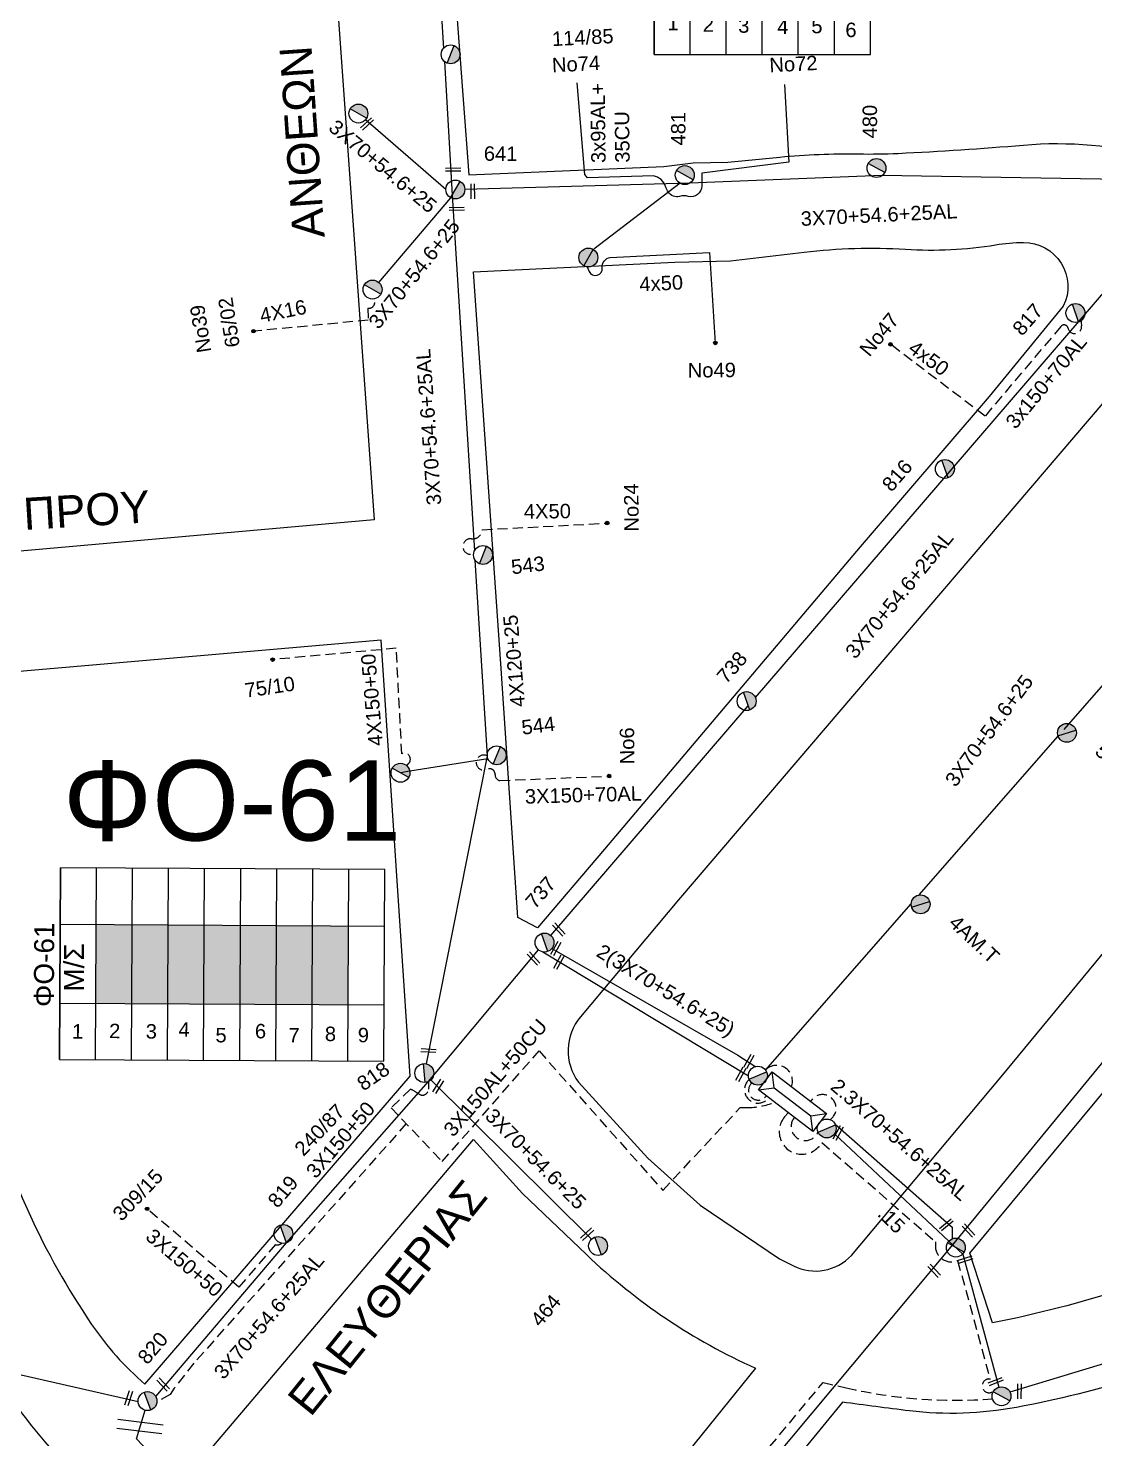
# Model space of a CAD drawing. Header units: millimetres. Extents: x 918 to 3138, y 719 to 1759.
# Drawn here: x 1247.6 to 1380.7, y 895.1 to 1071.1 of the extents above; entities that cross this region are included whole.
import ezdxf
from ezdxf.enums import TextEntityAlignment as Align

# ---------------------------------------------------------------- set-up
doc = ezdxf.new("R2010")
doc.units = ezdxf.units.MM
doc.header["$LTSCALE"] = 0.5
doc.linetypes.add('ACAD_ISO04W100', pattern=[30, 24, -3, 0, -3])
doc.linetypes.add('DASHED', pattern=[19.05, 12.7, -6.35])
for name, color, linetype in [('Άγνωστα', 7, 'Continuous'), ('Ασφαλειοκιβώτια Χ.Τ 6 αναχωρήσεων', 7, 'Continuous'), ('Ασφαλειοκιβώτια Χ.Τ 9 αναχωρήσεων', 7, 'Continuous'), ('Εναέρια παροχή ΧΤ 4x16', 7, 'SYN_LINE'), ('Επιγραφές - Σχήματα', 7, 'Continuous'), ('Καλώδια ΧΤ   3x150+50AL', 7, 'DASHED'), ('Καλώδια ΧΤ   3x150+50CU', 7, 'DASHED'), ('Καλώδια ΧΤ   3x150+70AL', 7, 'DASHED'), ('Καλώδια ΧΤ   3x150AL+50CU', 7, 'DASHED'), ('Καλώδια ΧΤ   3x48+38+16.5', 7, 'DASHED'), ('Μηχανική τομή', 7, 'Continuous'), ('Στύλος Ξύλινος', 7, 'Continuous'), ('Στύλος Ξύλινος @ 1', 7, 'Continuous'), ('Στύλος ΦΜ', 7, 'Continuous'), ('Στύλος ΦΜ @ 1', 7, 'Continuous'), ('Συνδέσεις', 7, 'Continuous'), ('Συνεστραμμένα ΧΤ   3x70+54.6+25 AL', 7, 'SYN_LINE'), ('Τομή', 7, 'Continuous'), ('Υποσταθμός εναέριος 2 στύλων', 7, 'Continuous'), ('Υποσταθμός πόλεως', 7, 'Continuous'), ('Υπόβαθρο ΔΕΗ', 7, 'Continuous'), ('Υπόγεια καλώδια Παροχών ΧΤ   .15', 7, 'DASHED')]:
    doc.layers.add(name, color=color, linetype=linetype)
doc.styles.add('arial', font='ARIAL.TTF')
doc.styles.get("Standard").update_dxf_attribs({"font": 'ARIAL.TTF'})
doc.linetypes.add('SYN_LINE', pattern='A,0.5,-0.0001,["/\\/\\/\\/",Standard,S=0.1,R=0,X=0,Y=-0.05],-0.25', length=0.7501)

# ---------------------------------------------------------------- blocks, each defined once
blk = doc.blocks.new('ΑΣΦΑΛΕΙΟΚΙΒΩΤΙΟ ΥΠΟΣΤΑΘΜΟΥ 6 ΑΝΑΧΩΡΗΣΕΩΝ')
at = {"layer": 'Ασφαλειοκιβώτια Χ.Τ 6 αναχωρήσεων', "ltscale": 40}
for p, q in [((-23.91, 27), (23.91, 27)), ((-9.83, 27), (-9.83, -27)), ((9.83, 27), (9.83, -27)), ((-23.91, 18), (23.91, 18)), ((-23.91, 9), (23.91, 9)), ((-23.91, 0), (23.91, 0)), ((-23.91, -9), (23.91, -9)), ((-23.91, -18), (23.91, -18))]:
    blk.add_line(p, q, dxfattribs=at)
at = {"layer": 'Ασφαλειοκιβώτια Χ.Τ 6 αναχωρήσεων'}
blk.add_lwpolyline([(-23.91, -27), (23.91, -27), (23.91, 27), (-23.91, 27)], close=True, dxfattribs=at)
for s, p in [('1', (-17.82, 23.69)), ('2', (-18.21, 14.84)), ('3', (-18.45, 6.01)), ('4', (-18.73, -3.72)), ('5', (-18.57, -12.24)), ('6', (-19.53, -20.74))]:
    blk.add_text(s, height=3.6, rotation=270, dxfattribs=at).set_placement(p)
at = {"layer": 'Ασφαλειοκιβώτια Χ.Τ 6 αναχωρήσεων', "ltscale": 40}
for tag, height, p in [('ΟΝΟΜΑ', 5, (-0.27, 31.68)), ('ΚΕΙΜΕΝΟ 1', 2, (16.95, 22.41)), ('ΚΕΙΜΕΝΟ 2', 2, (16.95, 13.71)), ('ΚΕΙΜΕΝΟ 3', 2, (16.95, 4.31)), ('ΚΕΙΜΕΝΟ 4', 2, (16.95, -4.67)), ('ΚΕΙΜΕΝΟ 5', 2, (16.95, -13.51)), ('ΚΕΙΜΕΝΟ 6', 2, (16.95, -22.43)), ('ΣΧ', 2, (-0.21, -29.21))]:
    blk.add_attdef(tag, text='', height=height, dxfattribs=at).set_placement(p, align=Align.MIDDLE_CENTER)
blk = doc.blocks.new('ΑΣΦΑΛΕΙΟΚΙΒΩΤΙΟ ΥΠΟΣΤΑΘΜΟΥ 9 ΑΝΑΧΩΡΗΣΕΩΝ')
at = {"layer": 'Ασφαλειοκιβώτια Χ.Τ 9 αναχωρήσεων', "ltscale": 40}
for p, q in [((-23.8, 40.36), (24.02, 40.36)), ((-9.72, 40.36), (-9.72, -40.64)), ((9.94, 40.36), (9.94, -40.64)), ((-23.8, 31.36), (24.02, 31.36)), ((-23.8, 22.36), (24.02, 22.36)), ((-23.8, 13.36), (24.02, 13.36)), ((-23.8, 4.36), (24.02, 4.36)), ((-23.8, -4.64), (24.02, -4.64)), ((-23.8, -13.64), (24.02, -13.64)), ((-23.8, -22.64), (24.02, -22.64)), ((-23.8, -31.64), (24.02, -31.64))]:
    blk.add_line(p, q, dxfattribs=at)
at = {"layer": 'Ασφαλειοκιβώτια Χ.Τ 9 αναχωρήσεων'}
blk.add_lwpolyline([(-23.8, -40.64), (24.02, -40.64), (24.02, 40.36), (-23.8, 40.36)], close=True, dxfattribs=at)
for s, p in [('1', (-18.54, 37.25)), ('2', (-18.39, 27.98)), ('3', (-18.45, 18.85)), ('4', (-17.96, 10.67)), ('5', (-19.3, 1.44)), ('6', (-18.25, -8.4)), ('7', (-19.23, -16.79)), ('8', (-18.84, -25.86)), ('9', (-19.09, -34.08))]:
    blk.add_text(s, height=3.6, rotation=270, dxfattribs=at).set_placement(p)
at = {"layer": 'Ασφαλειοκιβώτια Χ.Τ 9 αναχωρήσεων', "ltscale": 40}
for tag, height, p in [('ΟΝΟΜΑ', 5, (-0.16, 44.31)), ('ΚΕΙΜΕΝΟ 1', 2, (17.06, 35.59)), ('ΚΕΙΜΕΝΟ 2', 2, (17.06, 26.88)), ('ΚΕΙΜΕΝΟ 3', 2, (17.06, 17.69)), ('ΚΕΙΜΕΝΟ 4', 2, (17.06, 8.71)), ('ΚΕΙΜΕΝΟ 5', 2, (17.06, -0.13)), ('ΚΕΙΜΕΝΟ 6', 2, (17.06, -9.05)), ('ΚΕΙΜΕΝΟ 7', 2, (17.06, -18.13)), ('ΚΕΙΜΕΝΟ 8', 2, (17.06, -26.85)), ('ΚΕΙΜΕΝΟ 9', 2, (17.06, -35.99)), ('ΣΧ', 2, (-0.1, -42.64))]:
    blk.add_attdef(tag, text='', height=height, dxfattribs=at).set_placement(p, align=Align.MIDDLE_CENTER)
blk = doc.blocks.new('ΜΗΧΑΝΙΚΗ ΤΟΜΗ')
at = {"layer": 'Μηχανική τομή', "ltscale": 40}
for p, q in [((-1.89, 0.78), (1.89, 0.78)), ((1.89, 0), (-1.89, 0))]:
    blk.add_line(p, q, dxfattribs=at)
blk = doc.blocks.new('ΥΠΑΡΧΩΝ ΤΣΙΜΕΝΤΕΝΙΟΣ ΣΤΥΛΟΣ')
at = {"layer": 'Στύλος ΦΜ'}
blk.add_hatch(color=7, dxfattribs=at).paths.add_polyline_path([(-1.29, -2.28, 0.574793), (2.62, 0, 0.268822), (1.3, 2.27)])
at = {"layer": 'Στύλος ΦΜ', "color": 7}
blk.add_line((-1.29, -2.28), (1.3, 2.27), dxfattribs=at)
blk.add_circle((0, 0), 2.62, dxfattribs=at)
at = {"layer": 'Στύλος ΦΜ', "flags": 4}
for tag, p in [('ΑΡΙΘΜΟΣ', (-4.68, 8.05)), ('ΤΥΠΟΣ', (-4.91, 3.03))]:
    blk.add_attdef(tag, p, '', height=4, dxfattribs=at)
blk = doc.blocks.new('ΥΠΟΣΤΑΘΜΟΣ ΕΝΑΕΡΙΟΣ ΕΠΙ 2 ΣΤΥΛΩΝ')
at = {"layer": 'Υποσταθμός εναέριος 2 στύλων', "linetype": 'Continuous'}
for points in [[(-11.97, -2.11, 0.574793), (-8.45, -0.07, 0.268822), (-9.64, 1.98)], [(9.68, -2.15, 0.574793), (13.19, -0.1, 0.268822), (12.01, 1.95)]]:
    blk.add_hatch(color=256, dxfattribs=at).paths.add_polyline_path(points)
for p, q in [((-11.97, -2.11), (-9.64, 1.98)), ((9.68, -2.15), (12.01, 1.95))]:
    blk.add_line(p, q, dxfattribs=at)
for centre in [(-10.81, -0.07), (10.84, -0.1)]:
    blk.add_circle(centre, 2.36, dxfattribs=at)
at = {"layer": 'Υποσταθμός πόλεως', "linetype": 'Continuous', "ltscale": 40}
blk.add_lwpolyline([(-8.57, 2.82), (8.57, 2.82), (8.57, -2.82), (-8.57, -2.82)], close=True, dxfattribs=at)
for points in [[(-5.75, 0), (-8.57, 2.82)], [(-8.57, -2.82), (-5.75, 0)], [(-5.75, 0), (5.75, 0)], [(5.75, 0), (8.57, 2.82)], [(8.57, -2.82), (5.75, 0)]]:
    blk.add_lwpolyline(points, dxfattribs=at)
at = {"layer": 'Υποσταθμός εναέριος 2 στύλων', "ltscale": 40, "flags": 1}
for tag, p in [('ΜΕΤΑΣΧΗΜΑΤΙΣΜΟΣ', (14.09, 2.51)), ('ΙΣΧΥΣ', (14.07, -0.28)), ('ΑΡΙΘΜΟΣ', (14.19, -3))]:
    blk.add_attdef(tag, p, '', height=1.8, dxfattribs=at)
blk = doc.blocks.new('ΥΠΑΡΧΩΝ ΞΥΛΙΝΟΣ ΣΤΥΛΟΣ')
at = {"layer": 'Στύλος Ξύλινος'}
h = blk.add_hatch(color=7, dxfattribs=at)
h.paths.add_polyline_path([(-2.62, 0, 0.270008), (-1.29, -2.28), (1.3, 2.27, 0.576266)])
h.paths.add_polyline_path([(-1.29, -2.28, 0.574793), (2.62, 0, 0.268822), (1.3, 2.27)])
at = {"layer": 'Στύλος Ξύλινος', "color": 7}
blk.add_line((-1.29, -2.28), (1.3, 2.27), dxfattribs=at)
blk.add_circle((0, 0), 2.62, dxfattribs=at)
at = {"layer": 'Στύλος Ξύλινος', "flags": 4}
for tag, p in [('ΑΡΙΘΜΟΣ', (-4.91, 8.6)), ('ΤΥΠΟΣ', (-4.85, 3.39))]:
    blk.add_attdef(tag, p, '', height=4, dxfattribs=at)
blk = doc.blocks.new('ΤΟΜΗ')
at = {"layer": 'Τομή', "ltscale": 40}
for p, q in [((-5.68, 0), (5.68, 0)), ((5.68, -2.33), (-5.68, -2.33))]:
    blk.add_line(p, q, dxfattribs=at)
blk = doc.blocks.new('_ΣΥΝΔΕΣΗ')
at = {"layer": 'Συνδέσεις', "linetype": 'SYN_LINE', "ltscale": 40}
blk.add_hatch(color=256, dxfattribs=at).paths.add_polyline_path([(0.5, -0.01, 1), (-0.5, -0.01, 1)])
at = {"layer": 'Συνδέσεις'}
blk.add_circle((0, -0.01), 0.5, dxfattribs=at)

msp = doc.modelspace()

# ---------------------------------------------------------------- hatches: boundary and pattern name
at = {"layer": 'Ασφαλειοκιβώτια Χ.Τ 9 αναχωρήσεων', "ltscale": 40}
for color, points in [(133, [(1256.05, 959.28), (1256, 949.45), (1260.5, 949.43), (1260.55, 959.26)]), (2, [(1260.55, 959.26), (1260.5, 949.43), (1265, 949.4), (1265.05, 959.23)]), (5, [(1265.05, 959.23), (1265, 949.4), (1269.5, 949.38), (1269.55, 959.21)]), (30, [(1269.55, 959.21), (1269.5, 949.38), (1274, 949.36), (1274.05, 959.18)]), (1, [(1274.05, 959.18), (1274, 949.36), (1278.5, 949.33), (1278.55, 959.16)]), (62, [(1278.55, 959.16), (1278.5, 949.33), (1283, 949.31), (1283.05, 959.14)]), (85, [(1283.05, 959.14), (1283, 949.31), (1287.5, 949.29), (1287.55, 959.11)])]:
    msp.add_hatch(color=color, dxfattribs=at).paths.add_polyline_path(points)

# ---------------------------------------------------------------- linework, layer by layer
at = {"layer": 'Άγνωστα', "color": 2, "ltscale": 40}
for points in [[(1341.96, 1064.06), (1342.48, 1054.38), (1331.62, 1053.02), (1331.62, 1051.41, -0.490807), (1329.94, 1050.11, 0.127824), (1328.86, 1050.11, -0.31706), (1327.47, 1050.63, -0.067152), (1327.12, 1051.34, 0.263106), (1325.62, 1052.67), (1317.37, 1052.43), (1317.03, 1052.84), (1316.1, 1064.29)], [(1317.29, 1041.39), (1317.58, 1040.75, 0.847927), (1319.22, 1041.21, -0.398232), (1320.2, 1042.5), (1332.58, 1043.1), (1333.32, 1031.82)]]:
    msp.add_lwpolyline(points, format="xyb", dxfattribs=at)
msp.add_lwpolyline([(1328.93, 1051.75), (1318.18, 1043.52)], dxfattribs=at)
at = {"layer": 'Άγνωστα', "color": 133, "linetype": 'DASHED', "ltscale": 0.2}
msp.add_lwpolyline([(1366.98, 1022.7), (1355.18, 1031.66)], dxfattribs=at)
at = {"layer": 'Άγνωστα', "color": 6, "linetype": 'DASHED', "ltscale": 0.2}
for points in [[(1303.16, 1005.53, -1.292198), (1302.91, 1007.4, 0.442412), (1304.23, 1008.52), (1319.83, 1009.35)], [(1294.81, 979.09), (1295.08, 979.39, 0.810787), (1294.2, 980.57), (1293.51, 993.74), (1278.08, 992.33)]]:
    msp.add_lwpolyline(points, format="xyb", dxfattribs=at)
at = {"layer": 'Άγνωστα', "color": 1, "linetype": 'DASHED', "ltscale": 0.2}
msp.add_lwpolyline([(1345.21, 937.21, -1.262407), (1347.63, 934.94)], format="xyb", dxfattribs=at)
at = {"layer": 'Άγνωστα', "color": 30, "linetype": 'DASHED', "ltscale": 0.2}
msp.add_lwpolyline([(1328.03, 842, 0.787019), (1323.12, 842.78), (1307.15, 846.19), (1307.49, 847.6), (1304.85, 851.65), (1346.76, 902.15), (1349.67, 901.48, 0.076462), (1367.9, 900.12)], format="xyb", dxfattribs=at)
at = {"layer": 'Εναέρια παροχή ΧΤ 4x16', "color": 6, "linetype": 'DASHED', "ltscale": 0.2}
msp.add_lwpolyline([(1289.95, 1036.18), (1290, 1034.67), (1275.7, 1033.29)], dxfattribs=at)
at = {"layer": 'Επιγραφές - Σχήματα', "color": 6, "linetype": 'DASHED', "ltscale": 0.2}
msp.add_arc((1290.1, 1036.88), 0.724, 258.3228, 36.5853, dxfattribs=at)
at = {"layer": 'Επιγραφές - Σχήματα', "color": 1, "linetype": 'ACAD_ISO04W100', "lineweight": 60, "ltscale": 0.8}
msp.add_arc((1378.95, 983.71), 234.05, 184.9566, 241.8922, dxfattribs=at)
at = {"layer": 'Επιγραφές - Σχήματα', "color": 2, "linetype": 'DASHED', "ltscale": 0.2}
msp.add_arc((1340.99, 939.75), 1.96, 338.7263, 135.6551, dxfattribs=at)
at = {"layer": 'Επιγραφές - Σχήματα', "color": 133, "linetype": 'DASHED', "ltscale": 0.2}
msp.add_arc((1338.65, 938.68), 1.68, 130.3934, 322.7456, dxfattribs=at)
at = {"layer": 'Επιγραφές - Σχήματα', "color": 62, "linetype": 'DASHED', "ltscale": 0.2}
msp.add_arc((1338.68, 938.59), 1.21, 130.356, 325.341, dxfattribs=at)
at = {"layer": 'Επιγραφές - Σχήματα', "color": 85, "linetype": 'DASHED', "ltscale": 0.2}
msp.add_arc((1344.53, 934.08), 1.75, 139.9321, 336.2661, dxfattribs=at)
at = {"layer": 'Καλώδια ΧΤ   3x150+50AL', "color": 62, "ltscale": 0.2}
msp.add_lwpolyline([(1279.21, 919.52, -0.244419), (1278.43, 919.35), (1273.87, 914.05), (1262.41, 923.82)], format="xyb", dxfattribs=at)
at = {"layer": 'Καλώδια ΧΤ   3x150+70AL', "color": 151, "linetype": 'DASHED', "ltscale": 0.2}
msp.add_lwpolyline([(1378.92, 1034.78), (1379.03, 1033.95, -0.960665), (1377.34, 1033.67, 0.623136), (1376.45, 1033.9), (1366.98, 1022.7)], format="xyb", dxfattribs=at)
at = {"layer": 'Καλώδια ΧΤ   3x150+70AL', "color": 6, "ltscale": 0.2}
msp.add_lwpolyline([(1304.87, 980.31, 1.6244), (1304.82, 978.63, -0.587411), (1305.84, 977.98, 0.388419), (1306.45, 977.23), (1320.07, 977.8)], format="xyb", dxfattribs=at)
at = {"layer": 'Καλώδια ΧΤ   3x48+38+16.5', "color": 5, "ltscale": 0.2}
msp.add_lwpolyline([(1297.52, 939.69), (1297.52, 938.74, -0.608776), (1296.35, 938.13, 0.049532), (1295.28, 938.74), (1292.87, 936.43), (1299.24, 929.71), (1311.32, 943.51), (1326.77, 926.12), (1336.44, 936.45), (1337.23, 936.45, 0.091969), (1340.73, 937.1, 1.539318)], format="xyb", dxfattribs=at)
msp.add_lwpolyline([(1294.76, 934.44), (1268.26, 904.56), (1265.8, 901.45), (1265.28, 900.67), (1263.65, 899.71)], dxfattribs=at)
at = {"layer": 'Συνεστραμμένα ΧΤ   3x70+54.6+25 AL', "color": 6, "ltscale": 15}
for points in [[(1298.57, 1081.84), (1299.42, 1068.62)], [(1299.7, 1050.98), (1289.67, 1059.67)], [(1300.29, 1049.95), (1291.31, 1039.38)]]:
    msp.add_lwpolyline(points, dxfattribs=at)
at = {"layer": 'Συνεστραμμένα ΧΤ   3x70+54.6+25 AL', "color": 6, "ltscale": 20}
for points in [[(1299.53, 1066.93), (1300.48, 1050.28), (1303.26, 1005.88)], [(1303.33, 1004.75), (1304.87, 980.31), (1297.24, 941.91)]]:
    msp.add_lwpolyline(points, dxfattribs=at)
at = {"layer": 'Συνεστραμμένα ΧΤ   3x70+54.6+25 AL', "color": 2, "ltscale": 20}
for points in [[(1354.12, 1052.7), (1330.15, 1051.78), (1302.06, 1050.96)], [(1393.8, 1052.07), (1354.12, 1052.7)], [(1376.86, 983.62), (1395.76, 1005.18), (1422.49, 1035.66)], [(1358.74, 962.97), (1376.08, 982.74)], [(1339.59, 941.12), (1357.76, 961.85)]]:
    msp.add_lwpolyline(points, dxfattribs=at)
at = {"layer": 'Συνεστραμμένα ΧΤ   3x70+54.6+25 AL', "color": 133, "ltscale": 20}
for points in [[(1338.32, 987.59), (1393.03, 1051.18)], [(1312.79, 957.92), (1337.44, 986.57)], [(1312.91, 956.27), (1336.13, 942.97), (1338.38, 941.51)]]:
    msp.add_lwpolyline(points, dxfattribs=at)
at = {"layer": 'Συνεστραμμένα ΧΤ   3x70+54.6+25 AL', "color": 1, "linetype": 'SYN_LINE', "ltscale": 20}
for points in [[(1304.38, 848.93), (1330.41, 880.35), (1362.95, 919.33), (1382.83, 943.53), (1403.19, 968.21), (1422.37, 992.29)], [(1348.27, 934.38), (1362.86, 921.52), (1362.87, 920.06)]]:
    msp.add_lwpolyline(points, dxfattribs=at)
at = {"layer": 'Συνεστραμμένα ΧΤ   3x70+54.6+25 AL', "color": 6, "ltscale": 10}
msp.add_lwpolyline([(1304.95, 979.95), (1295.19, 978.39), (1294.03, 978.21)], dxfattribs=at)
at = {"layer": 'Συνεστραμμένα ΧΤ   3x70+54.6+25 AL', "color": 62, "ltscale": 20}
for points in [[(1263.5, 900.41), (1279.83, 919.57), (1297.52, 939.69), (1311.25, 956.14)], [(1297.83, 939.91), (1317.85, 920.01)], [(1245.25, 903.44), (1261.3, 899.76)]]:
    msp.add_lwpolyline(points, dxfattribs=at)
at = {"layer": 'Συνεστραμμένα ΧΤ   3x70+54.6+25 AL', "color": 62, "ltscale": 15}
msp.add_lwpolyline([(1311.78, 955.88), (1337.46, 940.42)], dxfattribs=at)
at = {"layer": 'Συνεστραμμένα ΧΤ   3x70+54.6+25 AL', "color": 85, "ltscale": 20}
for points in [[(1446.27, 953.57), (1425.48, 928.12), (1393.98, 908.16), (1370.09, 900.95)], [(1348.2, 933.18), (1362.47, 919.79), (1364.19, 918.17), (1368.72, 901.57)]]:
    msp.add_lwpolyline(points, dxfattribs=at)
at = {"layer": 'Συνεστραμμένα ΧΤ   3x70+54.6+25 AL', "color": 5, "ltscale": 20}
msp.add_lwpolyline([(1302.71, 848.67), (1285.7, 869.14), (1261.08, 895.12), (1262.18, 898.68)], dxfattribs=at)
at = {"layer": 'Υπόβαθρο ΔΕΗ'}
for points in [[(1413.61, 1045.69), (1450.66, 1090.56), (1442.92, 1095.37), (1430.6, 1101.38), (1417.91, 1106.87, 0.058429), (1398.75, 1112.61, 0.033432), (1384.25, 1114.17, 0.006262), (1365.81, 1114.69), (1337.06, 1112.32), (1298.86, 1108.77), (1300.83, 1076.09), (1302.55, 1052.79), (1326.88, 1053.83), (1330.55, 1054.31), (1334.89, 1054.38), (1341.37, 1055.02, -0.028944), (1351.19, 1055.41, 0.015825), (1356.14, 1055.48, 0.01012), (1371.77, 1056.52, -0.088407), (1388.61, 1055, -0.026139), (1406.32, 1049.16, -0.03634), (1413.61, 1045.69, 0.263958)], [(1303.16, 1040.72), (1328.25, 1041.91), (1335.21, 1042.07), (1344.41, 1043.16, -0.044972), (1357.06, 1043.51, 0.055652), (1368.3, 1044.07, -0.037633), (1371.77, 1044.37, -0.559259), (1376.75, 1036.43), (1367.51, 1025.16), (1351.41, 1006.39), (1319.5, 968.68), (1311.13, 958.85), (1308.66, 960.17), (1306.61, 991.2), (1303.16, 1040.72)], [(1390.97, 1035.18), (1328.74, 962.37), (1316.49, 947.78, 0.346679), (1316.24, 939.62), (1324.92, 930.14), (1331.43, 924.29), (1341.32, 917.58), (1343.06, 916.71, 0.333152), (1350.31, 918), (1368.98, 940.3), (1403.42, 981.98), (1425.05, 1007.26), (1423.22, 1013.43, 0.118604), (1413.14, 1030.13, 0.134875), (1393.64, 1037.87), (1390.97, 1035.18)], [(1295.23, 940.38), (1291.62, 994.76), (1234.93, 989.85), (1235.79, 977.93, 0.045879), (1242.3, 938.45, 0.085761), (1255.49, 909.4, 0.065278), (1262.13, 901.95), (1295.23, 940.38)], [(1365.07, 918.3), (1424.81, 990.2), (1430.58, 989.68), (1432.24, 978.28, -0.148178), (1427.07, 944.09, -0.144566), (1400.03, 919.92, -0.058804), (1367.92, 909.59), (1365.07, 918.3)], [(1164.33, 983.55), (1213.59, 988.02), (1220.33, 988.59), (1221.84, 968.05), (1224.16, 952.17, 0.057755), (1231.22, 925.66, 0.092972), (1253.07, 890.89), (1244.14, 880.13), (1244.37, 879.49), (1255.43, 869.5), (1230.07, 837.6), (1217.98, 849.41, -0.056985), (1193.96, 883.44, -0.040172), (1176.08, 924.43, -0.031597), (1166.58, 965.25), (1164.33, 983.55)], [(1445.77, 847.61), (1437.18, 936.34), (1432.14, 930.6, -0.08568), (1410.7, 913.29, -0.05259), (1386.1, 902.79, -0.028145), (1370.92, 899.05, -0.076834), (1357.54, 898.61, -0.004272), (1349.18, 899.7), (1312.43, 854.83), (1333.77, 850.73), (1353.42, 847.9), (1386.8, 845.47), (1408.4, 844.83), (1423.25, 845.32), (1436.76, 846.02), (1445.81, 847.27), (1445.77, 847.61)], [(1338.34, 903.93), (1309.08, 867.75, -0.226075), (1301.55, 864.15, -0.141851), (1291.81, 866.95, -0.045574), (1277.6, 877.82, -0.06492), (1270.01, 886.9, -0.293804), (1270.03, 893.46), (1303.13, 932.45), (1309.25, 925.73), (1317.25, 918.1, 0.085174), (1338.34, 903.93, -89.636902)]]:
    msp.add_lwpolyline(points, format="xyb", dxfattribs=at)
msp.add_lwpolyline([(1227.17, 1102.82), (1283.76, 1107.73), (1290.77, 1009.77), (1233.84, 1004.73), (1227.17, 1102.82)], dxfattribs=at)
at = {"layer": 'Υπόγεια καλώδια Παροχών ΧΤ   .15', "color": 30, "ltscale": 0.2}
msp.add_lwpolyline([(1342.42, 935.8), (1341.97, 935.27, 1.112438), (1346.6, 932.1), (1360.78, 919.71), (1360.78, 919.19, 0.535542), (1363.56, 917.35), (1367.62, 902.57)], format="xyb", dxfattribs=at)
msp.add_arc((1367.49, 901.73), 0.857, 81.2796, 310.6691, dxfattribs=at)

# ---------------------------------------------------------------- block references
at = {"layer": 'Ασφαλειοκιβώτια Χ.Τ 6 αναχωρήσεων', "xscale": 0.5, "yscale": 0.5, "zscale": 0.5, "rotation": 90}
msp.add_blockref('ΑΣΦΑΛΕΙΟΚΙΒΩΤΙΟ ΥΠΟΣΤΑΘΜΟΥ 6 ΑΝΑΧΩΡΗΣΕΩΝ', (1339.18, 1079.75), dxfattribs=at).add_auto_attribs({'ΟΝΟΜΑ': 'ΦΟ-50'})
at = {"layer": 'Ασφαλειοκιβώτια Χ.Τ 9 αναχωρήσεων', "xscale": 0.4999999999999998, "yscale": 0.4999999999999998, "zscale": 0.4999999999999998, "rotation": 89.70135055606067}
msp.add_blockref('ΑΣΦΑΛΕΙΟΚΙΒΩΤΙΟ ΥΠΟΣΤΑΘΜΟΥ 9 ΑΝΑΧΩΡΗΣΕΩΝ', (1271.71, 954.23), dxfattribs=at).add_auto_attribs({'ΟΝΟΜΑ': 'ΦΟ-61'})
at = {"layer": 'Μηχανική τομή'}
for p, xscale, yscale, zscale, rotation in [((1289.99, 1059), 0.4999999999999996, 0.4999999999999996, 0.4999999999999996, 42.76191703139985), ((1300.61, 1053.65), 0.4999999999999996, 0.4999999999999996, 0.4999999999999996, 180.9754372785865), ((1302.85, 1050.74), 0.4999999999999997, 0.4999999999999997, 0.4999999999999997, 270.577947933592), ((1301.05, 1048.76), 0.4999999999999996, 0.4999999999999996, 0.4999999999999996, 180.9754372785865), ((1313.92, 958.78), 0.4999999999999993, 0.4999999999999993, 0.4999999999999993, 132.9464639555496), ((1310.78, 955.17), 0.4999999999999993, 0.4999999999999993, 0.4999999999999993, 132.9464639555496), ((1313.6, 956.2), 0.4999999999999993, 0.4999999999999993, 0.4999999999999993, 61.11994649415379), ((1313.95, 954.48), 0.4999999999999993, 0.4999999999999993, 0.4999999999999993, 61.11994649415379), ((1297.54, 943.75), 0.4999999999999994, 0.4999999999999994, 0.4999999999999994, 176.8387396790409), ((1336.68, 940.5), 0.4999999999999993, 0.4999999999999993, 0.4999999999999993, 61.11994649415379), ((1337.69, 942.11), 0.4999999999999993, 0.4999999999999993, 0.4999999999999993, 61.11994649415379), ((1298.58, 939.21), 0.4999999999999995, 0.4999999999999995, 0.4999999999999995, 237.5232314441137), ((1348.82, 933.18), 0.4999999999999993, 0.4999999999999993, 0.4999999999999993, 61.11994649415379), ((1362.29, 921.67), 0.4999999999999993, 0.4999999999999993, 0.4999999999999993, 39.61053892676048), ((1317.46, 920.5), 0.4999999999999996, 0.4999999999999996, 0.4999999999999996, 42.76191703139985), ((1365.05, 921.23), 0.4999999999999993, 0.4999999999999993, 0.4999999999999993, 132.9464639555496), ((1360.76, 916.21), 0.4999999999999993, 0.4999999999999993, 0.4999999999999993, 132.9464639555496), ((1364.58, 917.28), 0.4999999999999993, 0.4999999999999993, 0.4999999999999993, 18.41985431372954), ((1264.55, 902.03), 0.4999999999999993, 0.4999999999999993, 0.4999999999999993, 132.9464639555496), ((1368.38, 902.08), 0.4999999999999992, 0.4999999999999992, 0.4999999999999992, 21.26928326830125), ((1259.93, 900.25), 0.4999999999999995, 0.4999999999999995, 0.4999999999999995, 252.5132986549445), ((1371.46, 901.05), 0.4999999999999993, 0.4999999999999993, 0.4999999999999993, 89.49286608951495)]:
    msp.add_blockref('ΜΗΧΑΝΙΚΗ ΤΟΜΗ', p, dxfattribs=dict(at, xscale=xscale, yscale=yscale, zscale=zscale, rotation=rotation))
at = {"layer": 'Στύλος Ξύλινος @ 1', "ltscale": 40, "xscale": 0.4499999999998181, "yscale": 0.4499999999998181, "zscale": 0.4499999999998181}
msp.add_blockref('ΥΠΑΡΧΩΝ ΞΥΛΙΝΟΣ ΣΤΥΛΟΣ', (1317.48, 1042.48), dxfattribs=at)
at = {"layer": 'Στύλος Ξύλινος @ 1', "ltscale": 40}
ref = msp.add_blockref('ΥΠΑΡΧΩΝ ΞΥΛΙΝΟΣ ΣΤΥΛΟΣ', (1377.2, 983.19), dxfattribs=dict(at, xscale=0.449999999999818, yscale=0.449999999999818, zscale=0.449999999999818, rotation=316.9716539023241))
ref.add_attrib('ΤΥΠΟΣ', '5M.T', (1380.57, 980.69), dxfattribs={"layer": 'Στύλος Ξύλινος', "height": 1.8, "rotation": 316.9717, "flags": 4})
ref = msp.add_blockref('ΥΠΑΡΧΩΝ ΞΥΛΙΝΟΣ ΣΤΥΛΟΣ', (1358.94, 961.8), dxfattribs=dict(at, xscale=0.4499999999998181, yscale=0.4499999999998181, zscale=0.4499999999998181, rotation=316.9716539023241))
ref.add_attrib('ΤΥΠΟΣ', '4AM.T', (1362.32, 959.3), dxfattribs={"layer": 'Στύλος Ξύλινος', "height": 1.8, "rotation": 316.9717, "flags": 4})
at = {"layer": 'Στύλος ΦΜ @ 1', "ltscale": 40, "xscale": 0.449999999999818, "yscale": 0.449999999999818, "zscale": 0.449999999999818}
for p, rotation in [((1300.29, 1067.83), 8.582727762758951), ((1288.78, 1060.44), 90.57296713480032), ((1290.55, 1038.49), 90.57296713480032), ((1294.03, 978.21), 90.57296713480032), ((1363.33, 918.98), 90.57296713480032), ((1369.04, 900.43), 90.57296713480032)]:
    msp.add_blockref('ΥΠΑΡΧΩΝ ΤΣΙΜΕΝΤΕΝΙΟΣ ΣΤΥΛΟΣ', p, dxfattribs=dict(at, rotation=rotation))
at = {"layer": 'Στύλος ΦΜ @ 1', "ltscale": 40}
ref = msp.add_blockref('ΥΠΑΡΧΩΝ ΤΣΙΜΕΝΤΕΝΙΟΣ ΣΤΥΛΟΣ', (1353.43, 1053.65), dxfattribs=dict(at, xscale=0.449999999999818, yscale=0.449999999999818, zscale=0.449999999999818, rotation=90.14467161267203))
ref.add_attrib('ΤΥΠΟΣ', '480', (1353.51, 1057.34), dxfattribs={"layer": 'Στύλος ΦΜ', "height": 1.8, "rotation": 90.1447, "flags": 4})
ref = msp.add_blockref('ΥΠΑΡΧΩΝ ΤΣΙΜΕΝΤΕΝΙΟΣ ΣΤΥΛΟΣ', (1329.51, 1052.77), dxfattribs=dict(at, xscale=0.449999999999818, yscale=0.449999999999818, zscale=0.449999999999818, rotation=90.14467161267204))
ref.add_attrib('ΤΥΠΟΣ', '481', (1329.6, 1056.46), dxfattribs={"layer": 'Στύλος ΦΜ', "height": 1.8, "rotation": 90.1447, "flags": 4})
ref = msp.add_blockref('ΥΠΑΡΧΩΝ ΤΣΙΜΕΝΤΕΝΙΟΣ ΣΤΥΛΟΣ', (1300.88, 1050.97), dxfattribs=dict(at, xscale=0.4499999999998179, yscale=0.4499999999998179, zscale=0.4499999999998179, rotation=359.5947198485196))
ref.add_attrib('ΤΥΠΟΣ', '641', (1304.43, 1054.56), dxfattribs={"layer": 'Στύλος ΦΜ', "height": 1.8, "rotation": 359.5947, "flags": 4})
ref = msp.add_blockref('ΥΠΑΡΧΩΝ ΤΣΙΜΕΝΤΕΝΙΟΣ ΣΤΥΛΟΣ', (1378.26, 1035.56), dxfattribs=dict(at, xscale=0.4499999999998179, yscale=0.4499999999998179, zscale=0.4499999999998179, rotation=48.92599646971153))
ref.add_attrib('ΤΥΠΟΣ', '817', (1371.6, 1032.59), dxfattribs={"layer": 'Στύλος ΦΜ', "height": 1.8, "rotation": 48.926, "flags": 4})
ref = msp.add_blockref('ΥΠΑΡΧΩΝ ΤΣΙΜΕΝΤΕΝΙΟΣ ΣΤΥΛΟΣ', (1361.97, 1016.11), dxfattribs=dict(at, xscale=0.4499999999998179, yscale=0.4499999999998179, zscale=0.4499999999998179, rotation=48.92599646971153))
ref.add_attrib('ΤΥΠΟΣ', '816', (1355.31, 1013.14), dxfattribs={"layer": 'Στύλος ΦΜ', "height": 1.8, "rotation": 48.926, "flags": 4})
ref = msp.add_blockref('ΥΠΑΡΧΩΝ ΤΣΙΜΕΝΤΕΝΙΟΣ ΣΤΥΛΟΣ', (1304.33, 1005.38), dxfattribs=dict(at, xscale=0.4499999999998179, yscale=0.4499999999998179, zscale=0.4499999999998179, rotation=6.959597081872027))
ref.add_attrib('ΤΥΠΟΣ', '543', (1307.96, 1002.96), dxfattribs={"layer": 'Στύλος ΦΜ', "height": 1.8, "rotation": 6.9596, "flags": 4})
ref = msp.add_blockref('ΥΠΑΡΧΩΝ ΤΣΙΜΕΝΤΕΝΙΟΣ ΣΤΥΛΟΣ', (1337.23, 987.15), dxfattribs=dict(at, xscale=0.4499999999998179, yscale=0.4499999999998179, zscale=0.4499999999998179, rotation=48.92599646971153))
ref.add_attrib('ΤΥΠΟΣ', '738', (1334.69, 989.2), dxfattribs={"layer": 'Στύλος ΦΜ', "height": 1.8, "rotation": 48.926, "flags": 4})
ref = msp.add_blockref('ΥΠΑΡΧΩΝ ΤΣΙΜΕΝΤΕΝΙΟΣ ΣΤΥΛΟΣ', (1306.04, 980.39), dxfattribs=dict(at, xscale=0.4499999999998179, yscale=0.4499999999998179, zscale=0.4499999999998179, rotation=6.959597081872027))
ref.add_attrib('ΤΥΠΟΣ', '544', (1309.25, 982.95), dxfattribs={"layer": 'Στύλος ΦΜ', "height": 1.8, "rotation": 6.9596, "flags": 4})
ref = msp.add_blockref('ΥΠΑΡΧΩΝ ΤΣΙΜΕΝΤΕΝΙΟΣ ΣΤΥΛΟΣ', (1312.01, 957.03), dxfattribs=dict(at, xscale=0.4499999999998179, yscale=0.4499999999998179, zscale=0.4499999999998179, rotation=48.92599646971153))
ref.add_attrib('ΤΥΠΟΣ', '737', (1310.82, 961.11), dxfattribs={"layer": 'Στύλος ΦΜ', "height": 1.8, "rotation": 48.926, "flags": 4})
ref = msp.add_blockref('ΥΠΑΡΧΩΝ ΤΣΙΜΕΝΤΕΝΙΟΣ ΣΤΥΛΟΣ', (1297.01, 940.75), dxfattribs=dict(at, xscale=0.4499999999998179, yscale=0.4499999999998179, zscale=0.4499999999998179, rotation=34.36711810753913))
ref.add_attrib('ΤΥΠΟΣ', '818', (1289.41, 938.44), dxfattribs={"layer": 'Στύλος ΦΜ', "height": 1.8, "rotation": 34.3671, "flags": 4})
ref = msp.add_blockref('ΥΠΑΡΧΩΝ ΤΣΙΜΕΝΤΕΝΙΟΣ ΣΤΥΛΟΣ', (1279.42, 920.68), dxfattribs=dict(at, xscale=0.449999999999818, yscale=0.449999999999818, zscale=0.449999999999818, rotation=49.81525264801666))
ref.add_attrib('ΤΥΠΟΣ', '819', (1278.69, 923.79), dxfattribs={"layer": 'Στύλος ΦΜ', "height": 1.8, "rotation": 49.8153, "flags": 4})
ref = msp.add_blockref('ΥΠΑΡΧΩΝ ΤΣΙΜΕΝΤΕΝΙΟΣ ΣΤΥΛΟΣ', (1318.69, 919.18), dxfattribs=dict(at, xscale=0.449999999999818, yscale=0.449999999999818, zscale=0.449999999999818, rotation=49.81525264801666))
ref.add_attrib('ΤΥΠΟΣ', '464', (1311.49, 908.96), dxfattribs={"layer": 'Στύλος ΦΜ', "height": 1.8, "rotation": 49.8153, "flags": 4})
ref = msp.add_blockref('ΥΠΑΡΧΩΝ ΤΣΙΜΕΝΤΕΝΙΟΣ ΣΤΥΛΟΣ', (1262.47, 899.83), dxfattribs=dict(at, xscale=0.449999999999818, yscale=0.449999999999818, zscale=0.449999999999818, rotation=49.81525264801666))
ref.add_attrib('ΤΥΠΟΣ', '820', (1262.45, 904.27), dxfattribs={"layer": 'Στύλος ΦΜ', "height": 1.8, "rotation": 49.8153, "flags": 4})
at = {"layer": 'Συνδέσεις', "xscale": 0.4500000000000455, "yscale": 0.4500000000000455, "zscale": 0.4500000000000455}
for p in [(1275.7, 1033.3), (1333.32, 1031.83), (1355.18, 1031.66), (1319.83, 1009.36), (1278.08, 992.33), (1320.07, 977.8), (1262.41, 923.82)]:
    msp.add_blockref('_ΣΥΝΔΕΣΗ', p, dxfattribs=at)
at = {"layer": 'Τομή', "xscale": 0.4999999999999997, "yscale": 0.4999999999999997, "zscale": 0.4999999999999997, "rotation": 353.1962114443083}
msp.add_blockref('ΤΟΜΗ', (1261.59, 897.22), dxfattribs=at)
at = {"layer": 'Υποσταθμός εναέριος 2 στύλων', "xscale": 0.5, "yscale": 0.5, "zscale": 0.5, "rotation": 322.5789709161591}
msp.add_blockref('ΥΠΟΣΤΑΘΜΟΣ ΕΝΑΕΡΙΟΣ ΕΠΙ 2 ΣΤΥΛΩΝ', (1342.95, 937.17), dxfattribs=at)

# ---------------------------------------------------------------- texts
at = {"ltscale": 40, "char_height": 4, "width": 17.8089, "attachment_point": 1, "style": 'arial'}
for s, insert, rotation in [('ΑΝΘΕΩΝ', (1280.59, 1044.75), 93.9805), ('ΚΥΠΡΟΥ', (1239.4, 1012.02), 3.5291)]:
    msp.add_mtext(s, dxfattribs=dict(at, insert=insert, rotation=rotation))
at = {"ltscale": 40, "insert": (1251.9, 979.75), "char_height": 5, "width": 17.8089, "attachment_point": 1, "style": 'arial'}
msp.add_mtext('{\\H2x;ΦO-61}', dxfattribs=at)
at = {"layer": 'Άγνωστα', "ltscale": 40, "char_height": 1.8, "width": 17.1868, "attachment_point": 1, "style": 'arial'}
for s, insert, rotation in [('114/85', (1312.89, 1070.65), 2.8791), ('Νο74', (1312.89, 1067.38), 2.8791), ('Νο72', (1340.02, 1067.38), 2.8791), ('3x95AL+\\P35CU', (1317.84, 1054.26), 90.7208), ('4x50', (1323.8, 1040.04), 2.8791), ('Νο39', (1268.66, 1030.48), 98.8428), ('65/02', (1272.22, 1031.14), 98.8428), ('Νο47', (1351.16, 1031.14), 50.4423), ('4x50', (1358.31, 1032.28), 323.512), ('Νο49', (1329.87, 1029.31), 0.5369), ('Νο24', (1321.97, 1008.29), 90.5369), ('4X50', (1309.42, 1011.71), 0.5369), ('4X120+25', (1307.8, 986.34), 94.8308), ('4X150+50', (1290.05, 981.48), 94.8308), ('75/10', (1274.47, 989.35), 8.36), ('Νο6', (1321.43, 979.25), 90.5369), ('2.3X70+54.6+25AL', (1348.73, 940.2), 319.2496), ('240/87', (1280.63, 931.51), 46.2543), ('309/15', (1257.94, 923.4), 46.2543)]:
    msp.add_mtext(s, dxfattribs=dict(at, insert=insert, rotation=rotation))
at = {"layer": 'Εναέρια παροχή ΧΤ 4x16', "ltscale": 20, "insert": (1276.32, 1036.1), "char_height": 1.8, "width": 17.1868, "attachment_point": 1, "rotation": 11.4626, "style": 'arial'}
msp.add_mtext('4X16', dxfattribs=at)
at = {"layer": 'Επιγραφές - Σχήματα', "attachment_point": 1}
for s, insert, char_height, width, rotation in [('Μ/Σ', (1252.04, 950.9), 2.5, 2.2621, 90), ('ΕΛΕΥΘΕΡΙΑΣ', (1279.68, 900.24), 4, 15.1545, 51.0441)]:
    msp.add_mtext(s, dxfattribs=dict(at, insert=insert, char_height=char_height, width=width, rotation=rotation))
at = {"layer": 'Καλώδια ΧΤ   3x150+50CU', "ltscale": 0.2, "char_height": 1.8, "width": 17.1868, "attachment_point": 1, "style": 'arial'}
for insert, rotation in [((1282.09, 928.65), 49.226), ((1263.25, 921.5), 319.8074)]:
    msp.add_mtext('3X150+50', dxfattribs=dict(at, insert=insert, rotation=rotation))
at = {"layer": 'Καλώδια ΧΤ   3x150+70AL', "ltscale": 40, "insert": (1369.39, 1022.11), "char_height": 1.8, "width": 17.1868, "attachment_point": 1, "rotation": 50.4423, "style": 'arial'}
msp.add_mtext('3x150+70AL', dxfattribs=at)
at = {"layer": 'Καλώδια ΧΤ   3x150+70AL', "ltscale": 0.2, "insert": (1309.53, 976.15), "char_height": 1.8, "width": 17.1868, "attachment_point": 1, "rotation": 1.5494, "style": 'arial'}
msp.add_mtext('3X150+70AL', dxfattribs=at)
at = {"layer": 'Καλώδια ΧΤ   3x150AL+50CU', "ltscale": 0.2, "insert": (1299.25, 933.84), "char_height": 1.8, "width": 17.1868, "attachment_point": 1, "rotation": 49.3592, "style": 'arial'}
msp.add_mtext('3X150AL+50CU', dxfattribs=at)
at = {"layer": 'Συνεστραμμένα ΧΤ   3x70+54.6+25 AL', "ltscale": 40, "char_height": 1.8, "width": 17.1868, "attachment_point": 1, "style": 'arial'}
for s, insert, rotation in [('3X70+54.6+25', (1286.07, 1059.84), 320.2507), ('3X70+54.6+25', (1289.9, 1034.54), 51.5553), ('3X70+54.6+25', (1361.86, 977.38), 53.5311), ('2(3X70+54.6+25)', (1319.27, 956.95), 328.6164), ('3X70+54.6+25', (1305.74, 936.52), 314.949)]:
    msp.add_mtext(s, dxfattribs=dict(at, insert=insert, rotation=rotation))
at = {"layer": 'Συνεστραμμένα ΧΤ   3x70+54.6+25 AL', "ltscale": 20, "char_height": 1.8, "width": 17.1868, "attachment_point": 1, "style": 'arial'}
for insert, rotation in [((1343.93, 1048.22), 2.8305), ((1297.34, 1011.52), 94.1203), ((1349.39, 993.43), 50.7647), ((1270.59, 903.58), 49.5754)]:
    msp.add_mtext('3X70+54.6+25AL', dxfattribs=dict(at, insert=insert, rotation=rotation))
at = {"layer": 'Υπόγεια καλώδια Παροχών ΧΤ   .15', "ltscale": 0.2, "insert": (1354.72, 924.32), "char_height": 1.8, "width": 17.1868, "attachment_point": 1, "rotation": 314.949, "style": 'arial'}
msp.add_mtext('.15', dxfattribs=at)

doc.saveas('drawing.dxf')
